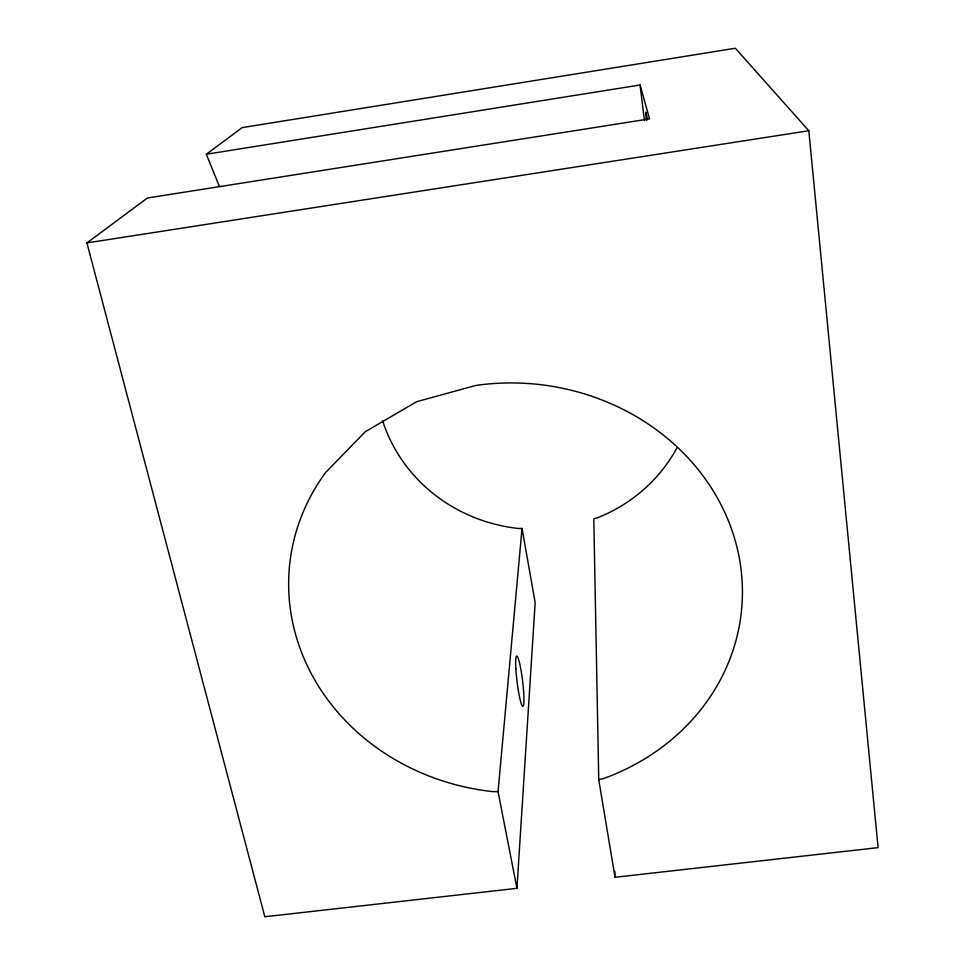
<?xml version="1.0" encoding="UTF-8"?>
<svg xmlns="http://www.w3.org/2000/svg" width="965" height="965" viewBox="0 0 965 965"><rect width="100%" height="100%" fill="white"/><g stroke="black" fill="none" stroke-linecap="round" stroke-linejoin="round"><path stroke-width="1.45" d="M219.296 186.209L206.305 154.255L640.085 84.992L649.554 118.888L147.392 198.006L86.91 242.927L264.82 916.75L516.938 888.331L535.165 602.63L522.041 528.434L518.458 528.47A159.358 151.577 5.2 0 1 382.719 421.054M516.938 888.331L498.049 791.626L522.041 528.434M206.305 154.255L242.167 127.621L735.342 48.25L808.815 130.745L878.09 847.632L615.031 877.282L598.746 779.684L593.789 518.796L597.263 517.891A159.358 151.577 5.2 0 0 677.165 447.374M598.746 779.684L603.62 778.526A227.089 204.87 5.5 0 0 733.111 533.717A227.089 204.87 5.5 0 0 475.769 385.445L416.675 401.705L365.325 431.681L325.398 472.754A227.089 204.87 5.5 0 0 493.019 791.65L498.049 791.626M86.91 242.927L808.815 130.745M640.085 84.992L644.415 120.685M614.826 871.274L615.031 877.282M646.417 120.299A48.262 0.941 82.3 0 1 647.382 119.72M515.853 668.733A25.38 2.798 83 0 0 522.873 706.368A25.38 2.798 83 0 0 520.69 668.419A25.38 2.798 83 0 0 515.853 668.733"/></g></svg>
